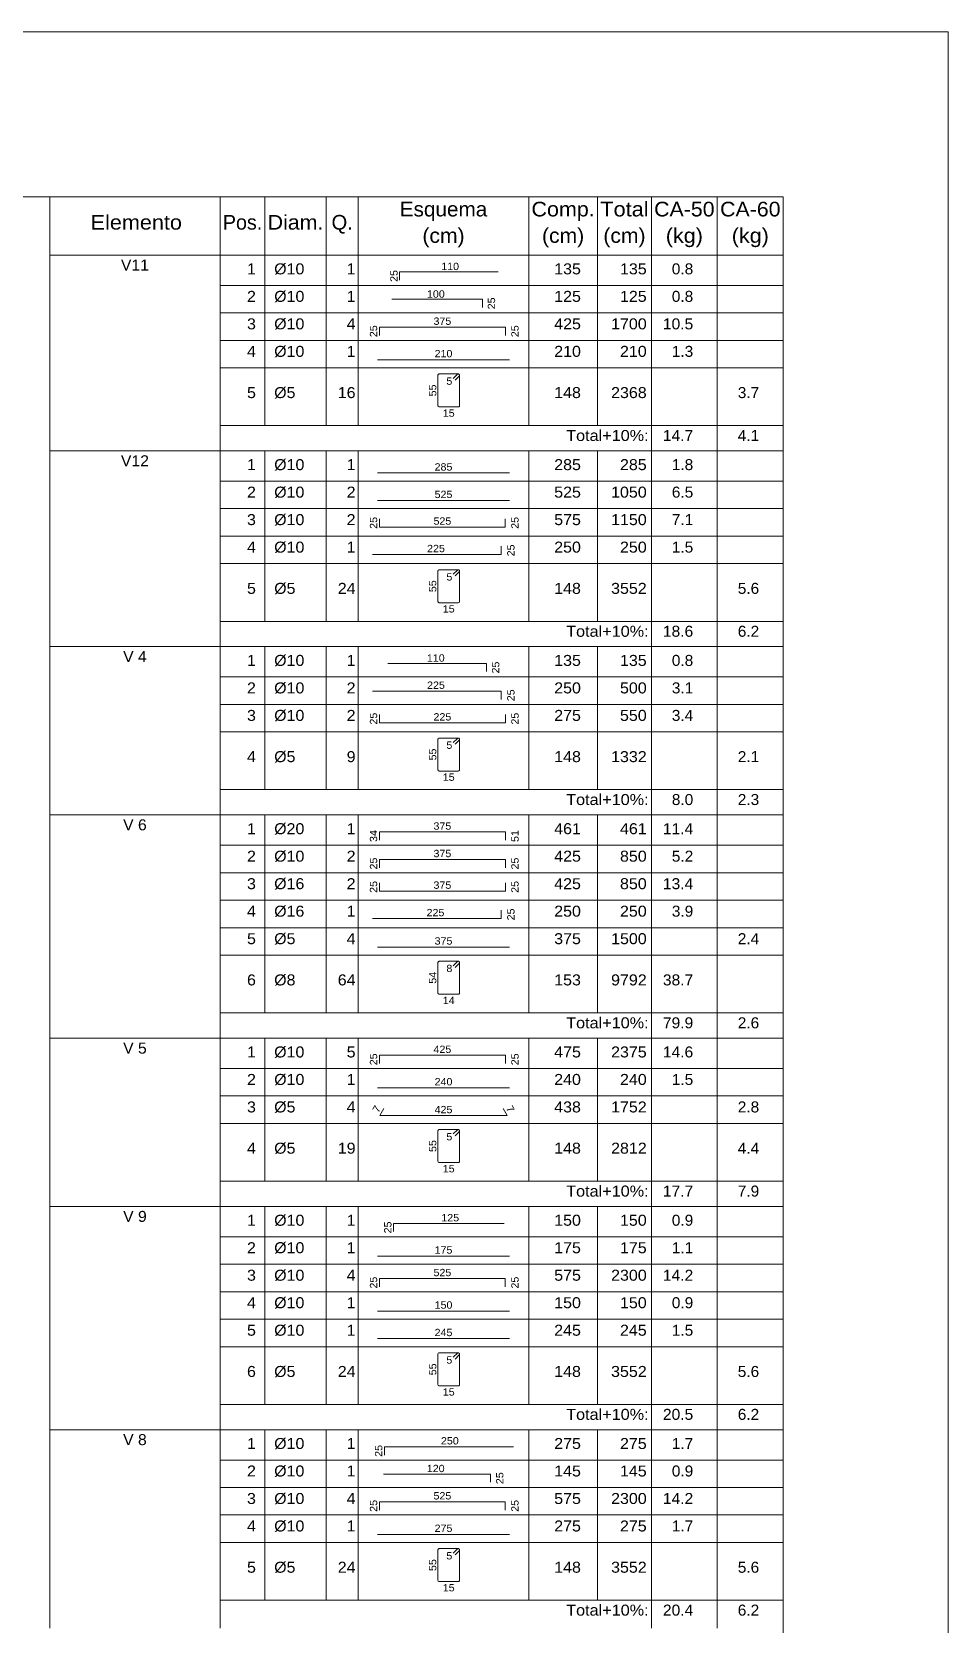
# Model space of a CAD drawing. Header units: millimetres. Extents: x 0 to 84, y 0 to 59.4.
# Drawn here: x 67.33 to 84, y 30.44 to 59.4 of the extents above; entities that cross this region are included whole.
import ezdxf
from ezdxf.enums import TextEntityAlignment as Align

# ---------------------------------------------------------------- set-up
doc = ezdxf.new("R2010")
doc.units = ezdxf.units.MM
for name, color, linetype, lineweight in [('DETALHES_TABELA', 7, 'Continuous', 9), ('QUAD_BORDA', 1, 'Continuous', 20), ('QUAD_LIMITES', 2, 'Continuous', 0), ('TABELAS', 1, 'Continuous', 0), ('TEXTO_TABELAS', 1, 'Continuous', 0), ('TEXTOS_COTAS_DETALHES_TABELA', 1, 'Continuous', 0)]:
    doc.layers.add(name, color=color, linetype=linetype, lineweight=lineweight)
doc.styles.add('CYPETXT', font='arial.ttf', dxfattribs={"height": 0.2})

msp = doc.modelspace()

# ---------------------------------------------------------------- linework, layer by layer
at = {"layer": 'DETALHES_TABELA'}
for points in [[(74.01509, 54.88547), (74.01509, 55.03547), (75.81297, 55.03547)], [(73.87903, 54.53684), (75.52765, 54.53684), (75.52765, 54.38684)], [(73.65284, 53.88084), (73.65284, 54.03084), (75.94316, 54.03084), (75.94316, 53.88084)], [(73.618, 53.438), (76.018, 53.438)], [(75.02848, 53.06552), (75.10259, 53.13963), (75.10546, 53.14312), (75.10759, 53.14711), (75.1089, 53.15144), (75.10935, 53.15594), (75.1089, 53.16043), (75.10759, 53.16476), (75.10546, 53.16875), (75.10259, 53.17224), (75.0991, 53.17511), (75.09511, 53.17724), (75.09078, 53.17855), (75.08629, 53.17899), (74.74011, 53.17899), (74.73129, 53.17724), (74.7238, 53.17224), (74.71881, 53.16476), (74.71705, 53.15594), (74.71705, 52.60205), (74.71881, 52.59323), (74.7238, 52.58575), (74.73129, 52.58075), (74.74011, 52.57899), (75.08629, 52.57899), (75.09511, 52.58075), (75.10259, 52.58575), (75.10759, 52.59323), (75.10935, 52.60205), (75.10935, 53.15594), (75.1089, 53.16043), (75.10759, 53.16476), (75.10546, 53.16875), (75.10259, 53.17224), (75.0991, 53.17511), (75.09511, 53.17724), (75.09078, 53.17855), (75.08629, 53.17899), (75.08179, 53.17855), (75.07746, 53.17724), (75.07348, 53.17511), (75.06998, 53.17224), (74.99587, 53.09813)], [(73.618, 51.378), (76.018, 51.378)], [(73.618, 50.878), (76.018, 50.878)], [(73.65308, 50.54575), (73.65308, 50.39575), (75.94292, 50.39575), (75.94292, 50.54575)], [(73.5257, 49.89532), (75.86793, 49.89532), (75.86793, 50.04532)], [(75.02848, 49.50552), (75.10259, 49.57963), (75.10546, 49.58312), (75.10759, 49.58711), (75.1089, 49.59144), (75.10935, 49.59594), (75.1089, 49.60043), (75.10759, 49.60476), (75.10546, 49.60875), (75.10259, 49.61224), (75.0991, 49.61511), (75.09511, 49.61724), (75.09078, 49.61855), (75.08629, 49.61899), (74.74011, 49.61899), (74.73129, 49.61724), (74.7238, 49.61224), (74.71881, 49.60476), (74.71705, 49.59594), (74.71705, 49.04205), (74.71881, 49.03323), (74.7238, 49.02575), (74.73129, 49.02075), (74.74011, 49.01899), (75.08629, 49.01899), (75.09511, 49.02075), (75.10259, 49.02575), (75.10759, 49.03323), (75.10935, 49.04205), (75.10935, 49.59594), (75.1089, 49.60043), (75.10759, 49.60476), (75.10546, 49.60875), (75.10259, 49.61224), (75.0991, 49.61511), (75.09511, 49.61724), (75.09078, 49.61855), (75.08629, 49.61899), (75.08179, 49.61855), (75.07746, 49.61724), (75.07348, 49.61511), (75.06998, 49.61224), (74.99587, 49.53813)], [(73.80303, 47.91547), (75.60091, 47.91547), (75.60091, 47.76547)], [(73.5257, 47.41032), (75.86793, 47.41032), (75.86793, 47.26032)], [(73.65227, 46.98606), (73.65227, 46.83606), (75.94373, 46.83606), (75.94373, 46.98606)], [(75.02848, 46.44552), (75.10259, 46.51963), (75.10546, 46.52312), (75.10759, 46.52711), (75.1089, 46.53144), (75.10935, 46.53594), (75.1089, 46.54043), (75.10759, 46.54476), (75.10546, 46.54875), (75.10259, 46.55224), (75.0991, 46.55511), (75.09511, 46.55724), (75.09078, 46.55855), (75.08629, 46.55899), (74.74011, 46.55899), (74.73129, 46.55724), (74.7238, 46.55224), (74.71881, 46.54476), (74.71705, 46.53594), (74.71705, 45.98205), (74.71881, 45.97323), (74.7238, 45.96575), (74.73129, 45.96075), (74.74011, 45.95899), (75.08629, 45.95899), (75.09511, 45.96075), (75.10259, 45.96575), (75.10759, 45.97323), (75.10935, 45.98205), (75.10935, 46.53594), (75.1089, 46.54043), (75.10759, 46.54476), (75.10546, 46.54875), (75.10259, 46.55224), (75.0991, 46.55511), (75.09511, 46.55724), (75.09078, 46.55855), (75.08629, 46.55899), (75.08179, 46.55855), (75.07746, 46.55724), (75.07348, 46.55511), (75.06998, 46.55224), (74.99587, 46.47813)], [(73.65114, 44.70148), (73.65114, 44.85148), (75.94486, 44.85148), (75.94486, 44.70148)], [(73.65284, 44.20084), (73.65284, 44.35084), (75.94316, 44.35084), (75.94316, 44.20084)], [(73.65233, 43.92603), (73.65233, 43.77603), (75.94367, 43.77603), (75.94367, 43.92603)], [(73.52564, 43.27548), (75.86832, 43.27548), (75.86832, 43.42548)], [(73.618, 42.758), (76.018, 42.758)], [(75.02877, 42.38615), (75.1025, 42.45989), (75.10536, 42.46336), (75.10748, 42.46733), (75.10878, 42.47163), (75.10922, 42.47611), (75.10878, 42.48058), (75.10748, 42.48489), (75.10536, 42.48885), (75.1025, 42.49233), (75.09903, 42.49518), (75.09506, 42.4973), (75.09076, 42.49861), (75.08628, 42.49905), (74.73996, 42.49905), (74.73118, 42.4973), (74.72374, 42.49233), (74.71876, 42.48489), (74.71702, 42.47611), (74.71702, 41.92199), (74.71876, 41.91321), (74.72374, 41.90577), (74.73118, 41.9008), (74.73996, 41.89905), (75.08628, 41.89905), (75.09506, 41.9008), (75.1025, 41.90577), (75.10748, 41.91321), (75.10922, 41.92199), (75.10922, 42.47611), (75.10878, 42.48058), (75.10748, 42.48489), (75.10536, 42.48885), (75.1025, 42.49233), (75.09903, 42.49518), (75.09506, 42.4973), (75.09076, 42.49861), (75.08628, 42.49905), (75.08181, 42.49861), (75.0775, 42.4973), (75.07354, 42.49518), (75.07006, 42.49233), (74.99632, 42.41859)], [(73.65294, 40.6408), (73.65294, 40.7908), (75.94306, 40.7908), (75.94306, 40.6408)], [(73.618, 40.198), (76.018, 40.198)], [(73.73329, 39.82352), (73.65829, 39.69361), (75.97771, 39.69361), (75.90271, 39.82352)], [(75.02848, 39.32552), (75.10259, 39.39963), (75.10546, 39.40312), (75.10759, 39.40711), (75.1089, 39.41144), (75.10935, 39.41594), (75.1089, 39.42043), (75.10759, 39.42476), (75.10546, 39.42875), (75.10259, 39.43224), (75.0991, 39.43511), (75.09511, 39.43724), (75.09078, 39.43855), (75.08629, 39.43899), (74.74011, 39.43899), (74.73129, 39.43724), (74.7238, 39.43224), (74.71881, 39.42476), (74.71705, 39.41594), (74.71705, 38.86205), (74.71881, 38.85323), (74.7238, 38.84575), (74.73129, 38.84075), (74.74011, 38.83899), (75.08629, 38.83899), (75.09511, 38.84075), (75.10259, 38.84575), (75.10759, 38.85323), (75.10935, 38.86205), (75.10935, 39.41594), (75.1089, 39.42043), (75.10759, 39.42476), (75.10546, 39.42875), (75.10259, 39.43224), (75.0991, 39.43511), (75.09511, 39.43724), (75.09078, 39.43855), (75.08629, 39.43899), (75.08179, 39.43855), (75.07746, 39.43724), (75.07348, 39.43511), (75.06998, 39.43224), (74.99587, 39.35813)], [(73.90752, 37.58345), (73.90752, 37.73345), (75.92457, 37.73345)], [(73.618, 37.138), (76.018, 37.138)], [(73.65308, 36.58075), (73.65308, 36.73075), (75.94292, 36.73075), (75.94292, 36.58075)], [(73.618, 36.138), (76.018, 36.138)], [(73.618, 35.638), (76.018, 35.638)], [(75.02848, 35.26552), (75.10259, 35.33963), (75.10546, 35.34312), (75.10759, 35.34711), (75.1089, 35.35144), (75.10935, 35.35594), (75.1089, 35.36043), (75.10759, 35.36476), (75.10546, 35.36875), (75.10259, 35.37224), (75.0991, 35.37511), (75.09511, 35.37724), (75.09078, 35.37855), (75.08629, 35.37899), (74.74011, 35.37899), (74.73129, 35.37724), (74.7238, 35.37224), (74.71881, 35.36476), (74.71705, 35.35594), (74.71705, 34.80205), (74.71881, 34.79323), (74.7238, 34.78575), (74.73129, 34.78075), (74.74011, 34.77899), (75.08629, 34.77899), (75.09511, 34.78075), (75.10259, 34.78575), (75.10759, 34.79323), (75.10935, 34.80205), (75.10935, 35.35594), (75.1089, 35.36043), (75.10759, 35.36476), (75.10546, 35.36875), (75.10259, 35.37224), (75.0991, 35.37511), (75.09511, 35.37724), (75.09078, 35.37855), (75.08629, 35.37899), (75.08179, 35.37855), (75.07746, 35.37724), (75.07348, 35.37511), (75.06998, 35.37224), (74.99587, 35.29813)], [(73.74666, 33.52026), (73.74666, 33.67026), (76.09182, 33.67026)], [(73.72831, 33.17412), (75.67293, 33.17412), (75.67293, 33.02412)], [(73.65308, 32.52075), (73.65308, 32.67075), (75.94292, 32.67075), (75.94292, 32.52075)], [(73.618, 32.078), (76.018, 32.078)], [(75.02848, 31.70552), (75.10259, 31.77963), (75.10546, 31.78312), (75.10759, 31.78711), (75.1089, 31.79144), (75.10935, 31.79594), (75.1089, 31.80043), (75.10759, 31.80476), (75.10546, 31.80875), (75.10259, 31.81224), (75.0991, 31.81511), (75.09511, 31.81724), (75.09078, 31.81855), (75.08629, 31.81899), (74.74011, 31.81899), (74.73129, 31.81724), (74.7238, 31.81224), (74.71881, 31.80476), (74.71705, 31.79594), (74.71705, 31.24205), (74.71881, 31.23323), (74.7238, 31.22575), (74.73129, 31.22075), (74.74011, 31.21899), (75.08629, 31.21899), (75.09511, 31.22075), (75.10259, 31.22575), (75.10759, 31.23323), (75.10935, 31.24205), (75.10935, 31.79594), (75.1089, 31.80043), (75.10759, 31.80476), (75.10546, 31.80875), (75.10259, 31.81224), (75.0991, 31.81511), (75.09511, 31.81724), (75.09078, 31.81855), (75.08629, 31.81899), (75.08179, 31.81855), (75.07746, 31.81724), (75.07348, 31.81511), (75.06998, 31.81224), (74.99587, 31.73813)]]:
    msp.add_lwpolyline(points, dxfattribs=at)
at = {"layer": 'QUAD_BORDA', "color": 18, "true_color": 0x000000}
msp.add_lwpolyline([(3, 3), (81, 3), (81, 56.4), (3, 56.4), (3, 3)], close=True, dxfattribs=at)
at = {"layer": 'QUAD_LIMITES', "color": 18, "true_color": 0x000000}
msp.add_lwpolyline([(0, 0), (84, 0), (84, 59.4), (0, 59.4), (0, 0)], close=True, dxfattribs=at)
at = {"layer": 'TABELAS'}
for p, q in [((67.654, 55.29), (67.654, 56.4)), ((67.654, 56.4), (81, 56.4)), ((70.754, 55.29), (70.754, 56.4)), ((71.57, 55.29), (71.57, 56.4)), ((72.682, 55.29), (72.682, 56.4)), ((73.268, 55.29), (73.268, 56.4)), ((76.368, 55.29), (76.368, 56.4)), ((77.62, 55.29), (77.62, 56.4)), ((78.6, 55.29), (78.6, 56.4)), ((79.8, 55.29), (79.8, 56.4)), ((81, 55.29), (81, 56.4)), ((67.654, 55.34), (81, 55.34)), ((67.654, 51.83), (67.654, 55.29)), ((70.754, 51.83), (70.754, 55.29)), ((71.57, 52.24), (71.57, 55.29)), ((72.682, 52.24), (72.682, 55.29)), ((73.268, 52.24), (73.268, 55.29)), ((76.368, 52.24), (76.368, 55.29)), ((77.62, 52.24), (77.62, 55.29)), ((78.6, 51.83), (78.6, 55.29)), ((79.8, 51.83), (79.8, 55.29)), ((81, 51.83), (81, 55.29)), ((70.754, 52.24), (81, 52.24)), ((67.654, 51.73), (67.654, 51.83)), ((70.754, 51.73), (70.754, 51.83)), ((78.6, 51.73), (78.6, 51.83)), ((79.8, 51.73), (79.8, 51.83)), ((81, 51.73), (81, 51.83)), ((67.654, 51.78), (81, 51.78)), ((67.654, 48.27), (67.654, 51.73)), ((70.754, 48.27), (70.754, 51.73)), ((71.57, 51.73), (71.57, 51.78)), ((71.57, 48.68), (71.57, 51.73)), ((72.682, 51.73), (72.682, 51.78)), ((72.682, 48.68), (72.682, 51.73)), ((73.268, 51.73), (73.268, 51.78)), ((73.268, 48.68), (73.268, 51.73)), ((76.368, 51.73), (76.368, 51.78)), ((76.368, 48.68), (76.368, 51.73)), ((77.62, 51.73), (77.62, 51.78)), ((77.62, 48.68), (77.62, 51.73)), ((78.6, 48.27), (78.6, 51.73)), ((79.8, 48.27), (79.8, 51.73)), ((81, 48.27), (81, 51.73)), ((70.754, 48.68), (81, 48.68)), ((67.654, 48.17), (67.654, 48.27)), ((67.654, 48.22), (81, 48.22)), ((67.654, 45.21), (67.654, 48.17)), ((70.754, 48.17), (70.754, 48.27)), ((70.754, 45.21), (70.754, 48.17)), ((71.57, 48.17), (71.57, 48.22)), ((71.57, 45.62), (71.57, 48.17)), ((72.682, 48.17), (72.682, 48.22)), ((72.682, 45.62), (72.682, 48.17)), ((73.268, 48.17), (73.268, 48.22)), ((73.268, 45.62), (73.268, 48.17)), ((76.368, 48.17), (76.368, 48.22)), ((76.368, 45.62), (76.368, 48.17)), ((77.62, 48.17), (77.62, 48.22)), ((77.62, 45.62), (77.62, 48.17)), ((78.6, 48.17), (78.6, 48.27)), ((78.6, 45.21), (78.6, 48.17)), ((79.8, 48.17), (79.8, 48.27)), ((79.8, 45.21), (79.8, 48.17)), ((81, 48.17), (81, 48.27)), ((81, 45.21), (81, 48.17)), ((70.754, 45.62), (81, 45.62)), ((67.654, 45.11), (67.654, 45.21)), ((70.754, 45.11), (70.754, 45.21)), ((78.6, 45.11), (78.6, 45.21)), ((79.8, 45.11), (79.8, 45.21)), ((81, 45.11), (81, 45.21)), ((67.654, 45.16), (81, 45.16)), ((67.654, 41.15), (67.654, 45.11)), ((70.754, 41.15), (70.754, 45.11)), ((71.57, 45.11), (71.57, 45.16)), ((71.57, 41.56), (71.57, 45.11)), ((72.682, 45.11), (72.682, 45.16)), ((72.682, 41.56), (72.682, 45.11)), ((73.268, 45.11), (73.268, 45.16)), ((73.268, 41.56), (73.268, 45.11)), ((76.368, 45.11), (76.368, 45.16)), ((76.368, 41.56), (76.368, 45.11)), ((77.62, 45.11), (77.62, 45.16)), ((77.62, 41.56), (77.62, 45.11)), ((78.6, 41.15), (78.6, 45.11)), ((79.8, 41.15), (79.8, 45.11)), ((81, 41.15), (81, 45.11)), ((70.754, 41.56), (81, 41.56)), ((67.654, 41.05), (67.654, 41.15)), ((70.754, 41.05), (70.754, 41.15)), ((78.6, 41.05), (78.6, 41.15)), ((79.8, 41.05), (79.8, 41.15)), ((81, 41.05), (81, 41.15)), ((67.654, 41.1), (81, 41.1)), ((67.654, 38.09), (67.654, 41.05)), ((70.754, 38.09), (70.754, 41.05)), ((71.57, 41.05), (71.57, 41.1)), ((71.57, 38.5), (71.57, 41.05)), ((72.682, 41.05), (72.682, 41.1)), ((72.682, 38.5), (72.682, 41.05)), ((73.268, 41.05), (73.268, 41.1)), ((73.268, 38.5), (73.268, 41.05)), ((76.368, 41.05), (76.368, 41.1)), ((76.368, 38.5), (76.368, 41.05)), ((77.62, 41.05), (77.62, 41.1)), ((77.62, 38.5), (77.62, 41.05)), ((78.6, 38.09), (78.6, 41.05)), ((79.8, 38.09), (79.8, 41.05)), ((81, 38.09), (81, 41.05)), ((70.754, 38.5), (81, 38.5)), ((67.654, 37.99), (67.654, 38.09)), ((67.654, 38.04), (81, 38.04)), ((67.654, 34.03), (67.654, 37.99)), ((70.754, 37.99), (70.754, 38.09)), ((70.754, 34.03), (70.754, 37.99)), ((71.57, 37.99), (71.57, 38.04)), ((71.57, 34.44), (71.57, 37.99)), ((72.682, 37.99), (72.682, 38.04)), ((72.682, 34.44), (72.682, 37.99)), ((73.268, 37.99), (73.268, 38.04)), ((73.268, 34.44), (73.268, 37.99)), ((76.368, 37.99), (76.368, 38.04)), ((76.368, 34.44), (76.368, 37.99)), ((77.62, 37.99), (77.62, 38.04)), ((77.62, 34.44), (77.62, 37.99)), ((78.6, 37.99), (78.6, 38.09)), ((78.6, 34.03), (78.6, 37.99)), ((79.8, 37.99), (79.8, 38.09)), ((79.8, 34.03), (79.8, 37.99)), ((81, 37.99), (81, 38.09)), ((81, 34.03), (81, 37.99)), ((70.754, 34.44), (81, 34.44)), ((67.654, 33.93), (67.654, 34.03)), ((67.654, 33.98), (81, 33.98)), ((67.654, 30.47), (67.654, 33.93)), ((70.754, 33.93), (70.754, 34.03)), ((70.754, 30.47), (70.754, 33.93)), ((71.57, 33.93), (71.57, 33.98)), ((71.57, 30.88), (71.57, 33.93)), ((72.682, 33.93), (72.682, 33.98)), ((72.682, 30.88), (72.682, 33.93)), ((73.268, 33.93), (73.268, 33.98)), ((73.268, 30.88), (73.268, 33.93)), ((76.368, 33.93), (76.368, 33.98)), ((76.368, 30.88), (76.368, 33.93)), ((77.62, 33.93), (77.62, 33.98)), ((77.62, 30.88), (77.62, 33.93)), ((78.6, 33.93), (78.6, 34.03)), ((78.6, 30.47), (78.6, 33.93)), ((79.8, 33.93), (79.8, 34.03)), ((79.8, 30.47), (79.8, 33.93)), ((81, 33.93), (81, 34.03)), ((81, 30.47), (81, 33.93)), ((70.754, 30.88), (81, 30.88)), ((67.654, 30.37), (67.654, 30.47)), ((70.754, 30.37), (70.754, 30.47)), ((78.6, 30.37), (78.6, 30.47)), ((79.8, 30.37), (79.8, 30.47)), ((81, 30.37), (81, 30.47))]:
    msp.add_line(p, q, dxfattribs=at)
at = {"layer": 'TEXTO_TABELAS'}
for p, q in [((70.754, 54.79), (81, 54.79)), ((70.754, 54.29), (81, 54.29)), ((70.754, 53.79), (81, 53.79)), ((70.754, 53.29), (81, 53.29)), ((70.754, 51.23), (81, 51.23)), ((70.754, 50.73), (81, 50.73)), ((70.754, 50.23), (81, 50.23)), ((70.754, 49.73), (81, 49.73)), ((70.754, 47.67), (81, 47.67)), ((70.754, 47.17), (81, 47.17)), ((70.754, 46.67), (81, 46.67)), ((70.754, 44.61), (81, 44.61)), ((70.754, 44.11), (81, 44.11)), ((70.754, 43.61), (81, 43.61)), ((70.754, 43.11), (81, 43.11)), ((70.754, 42.61), (81, 42.61)), ((70.754, 40.55), (81, 40.55)), ((70.754, 40.05), (81, 40.05)), ((70.754, 39.55), (81, 39.55)), ((70.754, 37.49), (81, 37.49)), ((70.754, 36.99), (81, 36.99)), ((70.754, 36.49), (81, 36.49)), ((70.754, 35.99), (81, 35.99)), ((70.754, 35.49), (81, 35.49)), ((70.754, 33.43), (81, 33.43)), ((70.754, 32.93), (81, 32.93)), ((70.754, 32.43), (81, 32.43)), ((70.754, 31.93), (81, 31.93))]:
    msp.add_line(p, q, dxfattribs=at)

# ---------------------------------------------------------------- texts
at = {"layer": 'TEXTO_TABELAS', "style": 'CYPETXT'}
for s, height, width, p, p2 in [('Esquema', 0.266667, 1.01156, (74.022, 56.04333), (75.614, 56.04333)), ('Comp.', 0.266667, 1.04992, (76.418, 56.04333), (77.57, 56.04333)), ('Total', 0.266667, 1.062552, (77.67, 56.04333), (78.55, 56.04333)), ('CA-50', 0.266667, 1.041731, (78.65, 56.04333), (79.75, 56.04333)), ('CA-60', 0.266667, 1.041731, (79.85, 56.04333), (80.95, 56.04333)), ('Elemento', 0.266667, 1.054768, (68.399, 55.80333), (70.059, 55.80333)), ('Pos.', 0.266667, 0.96052, (70.804, 55.80333), (71.52, 55.80333)), ('Diam.', 0.266667, 1.04029, (71.62, 55.80333), (72.632, 55.80333)), ('Q.', 0.266667, 0.9866, (72.781, 55.80333), (73.169, 55.80333)), ('(cm)', 0.266667, 1.031285, (74.434, 55.56333), (75.202, 55.56333)), ('(cm)', 0.266667, 1.031285, (76.61, 55.56333), (77.378, 55.56333)), ('(cm)', 0.266667, 1.031285, (77.726, 55.56333), (78.494, 55.56333)), ('(kg)', 0.266667, 1.053675, (78.862, 55.56333), (79.538, 55.56333)), ('(kg)', 0.266667, 1.053675, (80.062, 55.56333), (80.738, 55.56333)), ('V11', 0.2, 1.025878, (68.949, 55.06), (69.459, 55.06)), ('1', 0.2, 1.042546, (71.243, 54.99), (71.405, 54.99)), ('%%c10', 0.2, 1.039569, (71.7375, 54.99), (72.2865, 54.99)), ('1', 0.2, 1.042546, (73.056, 54.99), (73.218, 54.99)), ('135', 0.2, 1.042546, (76.832, 54.99), (77.318, 54.99)), ('135', 0.2, 1.042546, (78.029, 54.99), (78.515, 54.99)), ('0.8', 0.2, 1.00411, (78.972, 54.99), (79.362, 54.99)), ('2', 0.2, 1.042546, (71.243, 54.49), (71.405, 54.49)), ('%%c10', 0.2, 1.039569, (71.7375, 54.49), (72.2865, 54.49)), ('1', 0.2, 1.042546, (73.056, 54.49), (73.218, 54.49)), ('125', 0.2, 1.042546, (76.832, 54.49), (77.318, 54.49)), ('125', 0.2, 1.042546, (78.029, 54.49), (78.515, 54.49)), ('0.8', 0.2, 1.00411, (78.972, 54.49), (79.362, 54.49)), ('3', 0.2, 1.042546, (71.243, 53.99), (71.405, 53.99)), ('%%c10', 0.2, 1.039569, (71.7375, 53.99), (72.2865, 53.99)), ('4', 0.2, 1.042546, (73.056, 53.99), (73.218, 53.99)), ('425', 0.2, 1.042546, (76.832, 53.99), (77.318, 53.99)), ('1700', 0.2, 1.042546, (77.867, 53.99), (78.515, 53.99)), ('10.5', 0.2, 1.015093, (78.81, 53.99), (79.362, 53.99)), ('4', 0.2, 1.042546, (71.243, 53.49), (71.405, 53.49)), ('%%c10', 0.2, 1.039569, (71.7375, 53.49), (72.2865, 53.49)), ('1', 0.2, 1.042546, (73.056, 53.49), (73.218, 53.49)), ('210', 0.2, 1.042546, (76.832, 53.49), (77.318, 53.49)), ('210', 0.2, 1.042546, (78.029, 53.49), (78.515, 53.49)), ('1.3', 0.2, 1.00411, (78.972, 53.49), (79.362, 53.49)), ('5', 0.2, 1.042546, (71.243, 52.74), (71.405, 52.74)), ('%%c5', 0.2, 1.038327, (71.7375, 52.74), (72.1245, 52.74)), ('16', 0.2, 1.042546, (72.894, 52.74), (73.218, 52.74)), ('148', 0.2, 1.042546, (76.832, 52.74), (77.318, 52.74)), ('2368', 0.2, 1.042546, (77.867, 52.74), (78.515, 52.74)), ('3.7', 0.2, 1.00411, (80.172, 52.74), (80.562, 52.74)), ('Total+10%:', 0.2, 1.055486, (77.05, 51.96), (78.55, 51.96)), ('14.7', 0.2, 1.015093, (78.81, 51.96), (79.362, 51.96)), ('4.1', 0.2, 1.00411, (80.172, 51.96), (80.562, 51.96)), ('V12', 0.2, 1.025878, (68.949, 51.5), (69.459, 51.5)), ('1', 0.2, 1.042546, (71.243, 51.43), (71.405, 51.43)), ('%%c10', 0.2, 1.039569, (71.7375, 51.43), (72.2865, 51.43)), ('1', 0.2, 1.042546, (73.056, 51.43), (73.218, 51.43)), ('285', 0.2, 1.042546, (76.832, 51.43), (77.318, 51.43)), ('285', 0.2, 1.042546, (78.029, 51.43), (78.515, 51.43)), ('1.8', 0.2, 1.00411, (78.972, 51.43), (79.362, 51.43)), ('2', 0.2, 1.042546, (71.243, 50.93), (71.405, 50.93)), ('%%c10', 0.2, 1.039569, (71.7375, 50.93), (72.2865, 50.93)), ('2', 0.2, 1.042546, (73.056, 50.93), (73.218, 50.93)), ('525', 0.2, 1.042546, (76.832, 50.93), (77.318, 50.93)), ('1050', 0.2, 1.042546, (77.867, 50.93), (78.515, 50.93)), ('6.5', 0.2, 1.00411, (78.972, 50.93), (79.362, 50.93)), ('3', 0.2, 1.042546, (71.243, 50.43), (71.405, 50.43)), ('%%c10', 0.2, 1.039569, (71.7375, 50.43), (72.2865, 50.43)), ('2', 0.2, 1.042546, (73.056, 50.43), (73.218, 50.43)), ('575', 0.2, 1.042546, (76.832, 50.43), (77.318, 50.43)), ('1150', 0.2, 1.042546, (77.867, 50.43), (78.515, 50.43)), ('7.1', 0.2, 1.00411, (78.972, 50.43), (79.362, 50.43)), ('4', 0.2, 1.042546, (71.243, 49.93), (71.405, 49.93)), ('%%c10', 0.2, 1.039569, (71.7375, 49.93), (72.2865, 49.93)), ('1', 0.2, 1.042546, (73.056, 49.93), (73.218, 49.93)), ('250', 0.2, 1.042546, (76.832, 49.93), (77.318, 49.93)), ('250', 0.2, 1.042546, (78.029, 49.93), (78.515, 49.93)), ('1.5', 0.2, 1.00411, (78.972, 49.93), (79.362, 49.93)), ('5', 0.2, 1.042546, (71.243, 49.18), (71.405, 49.18)), ('%%c5', 0.2, 1.038327, (71.7375, 49.18), (72.1245, 49.18)), ('24', 0.2, 1.042546, (72.894, 49.18), (73.218, 49.18)), ('148', 0.2, 1.042546, (76.832, 49.18), (77.318, 49.18)), ('3552', 0.2, 1.042546, (77.867, 49.18), (78.515, 49.18)), ('5.6', 0.2, 1.00411, (80.172, 49.18), (80.562, 49.18)), ('Total+10%:', 0.2, 1.055486, (77.05, 48.4), (78.55, 48.4)), ('18.6', 0.2, 1.015093, (78.81, 48.4), (79.362, 48.4)), ('6.2', 0.2, 1.00411, (80.172, 48.4), (80.562, 48.4)), ('V 4', 0.2, 1.022957, (68.9895, 47.94), (69.4185, 47.94)), ('1', 0.2, 1.042546, (71.243, 47.87), (71.405, 47.87)), ('%%c10', 0.2, 1.039569, (71.7375, 47.87), (72.2865, 47.87)), ('1', 0.2, 1.042546, (73.056, 47.87), (73.218, 47.87)), ('135', 0.2, 1.042546, (76.832, 47.87), (77.318, 47.87)), ('135', 0.2, 1.042546, (78.029, 47.87), (78.515, 47.87)), ('0.8', 0.2, 1.00411, (78.972, 47.87), (79.362, 47.87)), ('2', 0.2, 1.042546, (71.243, 47.37), (71.405, 47.37)), ('%%c10', 0.2, 1.039569, (71.7375, 47.37), (72.2865, 47.37)), ('2', 0.2, 1.042546, (73.056, 47.37), (73.218, 47.37)), ('250', 0.2, 1.042546, (76.832, 47.37), (77.318, 47.37)), ('500', 0.2, 1.042546, (78.029, 47.37), (78.515, 47.37)), ('3.1', 0.2, 1.00411, (78.972, 47.37), (79.362, 47.37)), ('3', 0.2, 1.042546, (71.243, 46.87), (71.405, 46.87)), ('%%c10', 0.2, 1.039569, (71.7375, 46.87), (72.2865, 46.87)), ('2', 0.2, 1.042546, (73.056, 46.87), (73.218, 46.87)), ('275', 0.2, 1.042546, (76.832, 46.87), (77.318, 46.87)), ('550', 0.2, 1.042546, (78.029, 46.87), (78.515, 46.87)), ('3.4', 0.2, 1.00411, (78.972, 46.87), (79.362, 46.87)), ('%%c5', 0.2, 1.038327, (71.7375, 46.12), (72.1245, 46.12)), ('4', 0.2, 1.042546, (71.243, 46.12), (71.405, 46.12)), ('9', 0.2, 1.042546, (73.056, 46.12), (73.218, 46.12)), ('148', 0.2, 1.042546, (76.832, 46.12), (77.318, 46.12)), ('1332', 0.2, 1.042546, (77.867, 46.12), (78.515, 46.12)), ('2.1', 0.2, 1.00411, (80.172, 46.12), (80.562, 46.12)), ('Total+10%:', 0.2, 1.055486, (77.05, 45.34), (78.55, 45.34)), ('8.0', 0.2, 1.00411, (78.972, 45.34), (79.362, 45.34)), ('2.3', 0.2, 1.00411, (80.172, 45.34), (80.562, 45.34)), ('V 6', 0.2, 1.022957, (68.9895, 44.88), (69.4185, 44.88)), ('1', 0.2, 1.042546, (71.243, 44.81), (71.405, 44.81)), ('%%c20', 0.2, 1.039569, (71.7375, 44.81), (72.2865, 44.81)), ('1', 0.2, 1.042546, (73.056, 44.81), (73.218, 44.81)), ('461', 0.2, 1.042546, (76.832, 44.81), (77.318, 44.81)), ('461', 0.2, 1.042546, (78.029, 44.81), (78.515, 44.81)), ('11.4', 0.2, 1.015093, (78.81, 44.81), (79.362, 44.81)), ('2', 0.2, 1.042546, (71.243, 44.31), (71.405, 44.31)), ('%%c10', 0.2, 1.039569, (71.7375, 44.31), (72.2865, 44.31)), ('2', 0.2, 1.042546, (73.056, 44.31), (73.218, 44.31)), ('425', 0.2, 1.042546, (76.832, 44.31), (77.318, 44.31)), ('850', 0.2, 1.042546, (78.029, 44.31), (78.515, 44.31)), ('5.2', 0.2, 1.00411, (78.972, 44.31), (79.362, 44.31)), ('3', 0.2, 1.042546, (71.243, 43.81), (71.405, 43.81)), ('%%c16', 0.2, 1.039569, (71.7375, 43.81), (72.2865, 43.81)), ('2', 0.2, 1.042546, (73.056, 43.81), (73.218, 43.81)), ('425', 0.2, 1.042546, (76.832, 43.81), (77.318, 43.81)), ('850', 0.2, 1.042546, (78.029, 43.81), (78.515, 43.81)), ('13.4', 0.2, 1.015093, (78.81, 43.81), (79.362, 43.81)), ('4', 0.2, 1.042546, (71.243, 43.31), (71.405, 43.31)), ('%%c16', 0.2, 1.039569, (71.7375, 43.31), (72.2865, 43.31)), ('1', 0.2, 1.042546, (73.056, 43.31), (73.218, 43.31)), ('250', 0.2, 1.042546, (76.832, 43.31), (77.318, 43.31)), ('250', 0.2, 1.042546, (78.029, 43.31), (78.515, 43.31)), ('3.9', 0.2, 1.00411, (78.972, 43.31), (79.362, 43.31)), ('5', 0.2, 1.042546, (71.243, 42.81), (71.405, 42.81)), ('%%c5', 0.2, 1.038327, (71.7375, 42.81), (72.1245, 42.81)), ('4', 0.2, 1.042546, (73.056, 42.81), (73.218, 42.81)), ('375', 0.2, 1.042546, (76.832, 42.81), (77.318, 42.81)), ('1500', 0.2, 1.042546, (77.867, 42.81), (78.515, 42.81)), ('2.4', 0.2, 1.00411, (80.172, 42.81), (80.562, 42.81)), ('6', 0.2, 1.042546, (71.243, 42.06), (71.405, 42.06)), ('%%c8', 0.2, 1.038327, (71.7375, 42.06), (72.1245, 42.06)), ('64', 0.2, 1.042546, (72.894, 42.06), (73.218, 42.06)), ('153', 0.2, 1.042546, (76.832, 42.06), (77.318, 42.06)), ('9792', 0.2, 1.042546, (77.867, 42.06), (78.515, 42.06)), ('38.7', 0.2, 1.015093, (78.81, 42.06), (79.362, 42.06)), ('Total+10%:', 0.2, 1.055486, (77.05, 41.28), (78.55, 41.28)), ('79.9', 0.2, 1.015093, (78.81, 41.28), (79.362, 41.28)), ('2.6', 0.2, 1.00411, (80.172, 41.28), (80.562, 41.28)), ('V 5', 0.2, 1.022957, (68.9895, 40.82), (69.4185, 40.82)), ('1', 0.2, 1.042546, (71.243, 40.75), (71.405, 40.75)), ('%%c10', 0.2, 1.039569, (71.7375, 40.75), (72.2865, 40.75)), ('5', 0.2, 1.042546, (73.056, 40.75), (73.218, 40.75)), ('475', 0.2, 1.042546, (76.832, 40.75), (77.318, 40.75)), ('2375', 0.2, 1.042546, (77.867, 40.75), (78.515, 40.75)), ('14.6', 0.2, 1.015093, (78.81, 40.75), (79.362, 40.75)), ('2', 0.2, 1.042546, (71.243, 40.25), (71.405, 40.25)), ('%%c10', 0.2, 1.039569, (71.7375, 40.25), (72.2865, 40.25)), ('1', 0.2, 1.042546, (73.056, 40.25), (73.218, 40.25)), ('240', 0.2, 1.042546, (76.832, 40.25), (77.318, 40.25)), ('240', 0.2, 1.042546, (78.029, 40.25), (78.515, 40.25)), ('1.5', 0.2, 1.00411, (78.972, 40.25), (79.362, 40.25)), ('%%c5', 0.2, 1.038327, (71.7375, 39.75), (72.1245, 39.75)), ('3', 0.2, 1.042546, (71.243, 39.75), (71.405, 39.75)), ('4', 0.2, 1.042546, (73.056, 39.75), (73.218, 39.75)), ('438', 0.2, 1.042546, (76.832, 39.75), (77.318, 39.75)), ('1752', 0.2, 1.042546, (77.867, 39.75), (78.515, 39.75)), ('2.8', 0.2, 1.00411, (80.172, 39.75), (80.562, 39.75)), ('4', 0.2, 1.042546, (71.243, 39), (71.405, 39)), ('%%c5', 0.2, 1.038327, (71.7375, 39), (72.1245, 39)), ('19', 0.2, 1.042546, (72.894, 39), (73.218, 39)), ('148', 0.2, 1.042546, (76.832, 39), (77.318, 39)), ('2812', 0.2, 1.042546, (77.867, 39), (78.515, 39)), ('4.4', 0.2, 1.00411, (80.172, 39), (80.562, 39)), ('Total+10%:', 0.2, 1.055486, (77.05, 38.22), (78.55, 38.22)), ('17.7', 0.2, 1.015093, (78.81, 38.22), (79.362, 38.22)), ('7.9', 0.2, 1.00411, (80.172, 38.22), (80.562, 38.22)), ('V 9', 0.2, 1.022957, (68.9895, 37.76), (69.4185, 37.76)), ('1', 0.2, 1.042546, (71.243, 37.69), (71.405, 37.69)), ('%%c10', 0.2, 1.039569, (71.7375, 37.69), (72.2865, 37.69)), ('1', 0.2, 1.042546, (73.056, 37.69), (73.218, 37.69)), ('150', 0.2, 1.042546, (76.832, 37.69), (77.318, 37.69)), ('150', 0.2, 1.042546, (78.029, 37.69), (78.515, 37.69)), ('0.9', 0.2, 1.00411, (78.972, 37.69), (79.362, 37.69)), ('2', 0.2, 1.042546, (71.243, 37.19), (71.405, 37.19)), ('%%c10', 0.2, 1.039569, (71.7375, 37.19), (72.2865, 37.19)), ('1', 0.2, 1.042546, (73.056, 37.19), (73.218, 37.19)), ('175', 0.2, 1.042546, (76.832, 37.19), (77.318, 37.19)), ('175', 0.2, 1.042546, (78.029, 37.19), (78.515, 37.19)), ('1.1', 0.2, 1.00411, (78.972, 37.19), (79.362, 37.19)), ('3', 0.2, 1.042546, (71.243, 36.69), (71.405, 36.69)), ('%%c10', 0.2, 1.039569, (71.7375, 36.69), (72.2865, 36.69)), ('4', 0.2, 1.042546, (73.056, 36.69), (73.218, 36.69)), ('575', 0.2, 1.042546, (76.832, 36.69), (77.318, 36.69)), ('2300', 0.2, 1.042546, (77.867, 36.69), (78.515, 36.69)), ('14.2', 0.2, 1.015093, (78.81, 36.69), (79.362, 36.69)), ('4', 0.2, 1.042546, (71.243, 36.19), (71.405, 36.19)), ('%%c10', 0.2, 1.039569, (71.7375, 36.19), (72.2865, 36.19)), ('1', 0.2, 1.042546, (73.056, 36.19), (73.218, 36.19)), ('150', 0.2, 1.042546, (76.832, 36.19), (77.318, 36.19)), ('150', 0.2, 1.042546, (78.029, 36.19), (78.515, 36.19)), ('0.9', 0.2, 1.00411, (78.972, 36.19), (79.362, 36.19)), ('5', 0.2, 1.042546, (71.243, 35.69), (71.405, 35.69)), ('%%c10', 0.2, 1.039569, (71.7375, 35.69), (72.2865, 35.69)), ('1', 0.2, 1.042546, (73.056, 35.69), (73.218, 35.69)), ('245', 0.2, 1.042546, (76.832, 35.69), (77.318, 35.69)), ('245', 0.2, 1.042546, (78.029, 35.69), (78.515, 35.69)), ('1.5', 0.2, 1.00411, (78.972, 35.69), (79.362, 35.69)), ('6', 0.2, 1.042546, (71.243, 34.94), (71.405, 34.94)), ('%%c5', 0.2, 1.038327, (71.7375, 34.94), (72.1245, 34.94)), ('24', 0.2, 1.042546, (72.894, 34.94), (73.218, 34.94)), ('148', 0.2, 1.042546, (76.832, 34.94), (77.318, 34.94)), ('3552', 0.2, 1.042546, (77.867, 34.94), (78.515, 34.94)), ('5.6', 0.2, 1.00411, (80.172, 34.94), (80.562, 34.94)), ('Total+10%:', 0.2, 1.055486, (77.05, 34.16), (78.55, 34.16)), ('20.5', 0.2, 1.015093, (78.81, 34.16), (79.362, 34.16)), ('6.2', 0.2, 1.00411, (80.172, 34.16), (80.562, 34.16)), ('V 8', 0.2, 1.022957, (68.9895, 33.7), (69.4185, 33.7)), ('1', 0.2, 1.042546, (71.243, 33.63), (71.405, 33.63)), ('%%c10', 0.2, 1.039569, (71.7375, 33.63), (72.2865, 33.63)), ('1', 0.2, 1.042546, (73.056, 33.63), (73.218, 33.63)), ('275', 0.2, 1.042546, (76.832, 33.63), (77.318, 33.63)), ('275', 0.2, 1.042546, (78.029, 33.63), (78.515, 33.63)), ('1.7', 0.2, 1.00411, (78.972, 33.63), (79.362, 33.63)), ('2', 0.2, 1.042546, (71.243, 33.13), (71.405, 33.13)), ('%%c10', 0.2, 1.039569, (71.7375, 33.13), (72.2865, 33.13)), ('1', 0.2, 1.042546, (73.056, 33.13), (73.218, 33.13)), ('145', 0.2, 1.042546, (76.832, 33.13), (77.318, 33.13)), ('145', 0.2, 1.042546, (78.029, 33.13), (78.515, 33.13)), ('0.9', 0.2, 1.00411, (78.972, 33.13), (79.362, 33.13)), ('3', 0.2, 1.042546, (71.243, 32.63), (71.405, 32.63)), ('%%c10', 0.2, 1.039569, (71.7375, 32.63), (72.2865, 32.63)), ('4', 0.2, 1.042546, (73.056, 32.63), (73.218, 32.63)), ('575', 0.2, 1.042546, (76.832, 32.63), (77.318, 32.63)), ('2300', 0.2, 1.042546, (77.867, 32.63), (78.515, 32.63)), ('14.2', 0.2, 1.015093, (78.81, 32.63), (79.362, 32.63)), ('4', 0.2, 1.042546, (71.243, 32.13), (71.405, 32.13)), ('%%c10', 0.2, 1.039569, (71.7375, 32.13), (72.2865, 32.13)), ('1', 0.2, 1.042546, (73.056, 32.13), (73.218, 32.13)), ('275', 0.2, 1.042546, (76.832, 32.13), (77.318, 32.13)), ('275', 0.2, 1.042546, (78.029, 32.13), (78.515, 32.13)), ('1.7', 0.2, 1.00411, (78.972, 32.13), (79.362, 32.13)), ('5', 0.2, 1.042546, (71.243, 31.38), (71.405, 31.38)), ('%%c5', 0.2, 1.038327, (71.7375, 31.38), (72.1245, 31.38)), ('24', 0.2, 1.042546, (72.894, 31.38), (73.218, 31.38)), ('148', 0.2, 1.042546, (76.832, 31.38), (77.318, 31.38)), ('3552', 0.2, 1.042546, (77.867, 31.38), (78.515, 31.38)), ('5.6', 0.2, 1.00411, (80.172, 31.38), (80.562, 31.38)), ('Total+10%:', 0.2, 1.055486, (77.05, 30.6), (78.55, 30.6)), ('20.4', 0.2, 1.015093, (78.81, 30.6), (79.362, 30.6)), ('6.2', 0.2, 1.00411, (80.172, 30.6), (80.562, 30.6))]:
    msp.add_text(s, height=height, dxfattribs=dict(at, width=width)).set_placement(p, p2, align=Align.FIT)
at = {"layer": 'TEXTOS_COTAS_DETALHES_TABELA', "style": 'CYPETXT', "width": 1.042546}
for s, height, rotation, p, p2 in [('25', 0.133333, 90, (73.98303, 54.85247), (73.98303, 55.06847)), ('25', 0.133333, 90, (75.75697, 54.35384), (75.75697, 54.56984)), ('25', 0.133333, 90, (73.61152, 53.84784), (73.61152, 54.06384)), ('25', 0.133333, 90, (76.18448, 53.84784), (76.18448, 54.06384)), ('55', 0.133333, 90, (74.68665, 52.77099), (74.68665, 52.98699)), ('25', 0.133333, 90, (73.61158, 50.36275), (73.61158, 50.57875)), ('25', 0.133333, 90, (76.18442, 50.36275), (76.18442, 50.57875)), ('25', 0.133333, 90, (76.1103, 49.86232), (76.1103, 50.07832)), ('55', 0.133333, 90, (74.68665, 49.21099), (74.68665, 49.42699)), ('25', 0.133333, 90, (75.83297, 47.73247), (75.83297, 47.94847)), ('25', 0.133333, 90, (76.1103, 47.22732), (76.1103, 47.44332)), ('25', 0.133333, 90, (73.61138, 46.80306), (73.61138, 47.01906)), ('25', 0.133333, 90, (76.18462, 46.80306), (76.18462, 47.01906)), ('55', 0.133333, 90, (74.68665, 46.15099), (74.68665, 46.36699)), ('34', 0.133333, 90, (73.6111, 44.66848), (73.6111, 44.88448)), ('51', 0.133333, 90, (76.1849, 44.66848), (76.1849, 44.88448)), ('25', 0.133333, 90, (73.61152, 44.16784), (73.61152, 44.38384)), ('25', 0.133333, 90, (76.18448, 44.16784), (76.18448, 44.38384)), ('25', 0.133333, 90, (73.6114, 43.74303), (73.6114, 43.95903)), ('25', 0.133333, 90, (76.1846, 43.74303), (76.1846, 43.95903)), ('25', 0.133333, 90, (76.11036, 43.24248), (76.11036, 43.45848)), ('54', 0.133333, 90, (74.68678, 42.09105), (74.68678, 42.30705)), ('25', 0.133333, 90, (73.61155, 40.6078), (73.61155, 40.8238)), ('25', 0.133333, 90, (76.18445, 40.6078), (76.18445, 40.8238)), ('7', 0.13333, 59.999195, (73.63231, 39.73286), (73.68631, 39.82639)), ('7', 0.13333, 300.000805, (75.94969, 39.82639), (76.00369, 39.73286)), ('55', 0.133333, 90, (74.68665, 39.03099), (74.68665, 39.24699)), ('25', 0.133333, 90, (73.87143, 37.55045), (73.87143, 37.76645)), ('25', 0.133333, 90, (73.61158, 36.54775), (73.61158, 36.76375)), ('25', 0.133333, 90, (76.18442, 36.54775), (76.18442, 36.76375)), ('55', 0.133333, 90, (74.68665, 34.97099), (74.68665, 35.18699)), ('25', 0.133333, 90, (73.70418, 33.48726), (73.70418, 33.70326)), ('25', 0.133333, 90, (75.90769, 32.99112), (75.90769, 33.20712)), ('25', 0.133333, 90, (73.61158, 32.48775), (73.61158, 32.70375)), ('25', 0.133333, 90, (76.18442, 32.48775), (76.18442, 32.70375)), ('55', 0.133333, 90, (74.68665, 31.41099), (74.68665, 31.62699))]:
    msp.add_text(s, height=height, rotation=rotation, dxfattribs=at).set_placement(p, p2, align=Align.FIT)
for s, height, p, p2 in [('110', 0.133333, (74.77655, 55.06753), (75.10055, 55.06753)), ('100', 0.133333, (74.51661, 54.56616), (74.84061, 54.56616)), ('375', 0.133333, (74.636, 54.07216), (74.96, 54.07216)), ('210', 0.133333, (74.656, 53.482), (74.98, 53.482)), ('5', 0.13333, (74.87048, 52.98218), (74.97848, 52.98218)), ('15', 0.133333, (74.8052, 52.40101), (75.0212, 52.40101)), ('285', 0.133333, (74.656, 51.422), (74.98, 51.422)), ('525', 0.133333, (74.656, 50.922), (74.98, 50.922)), ('525', 0.133333, (74.636, 50.43725), (74.96, 50.43725)), ('225', 0.133333, (74.5192, 49.93768), (74.8432, 49.93768)), ('5', 0.13333, (74.87048, 49.42218), (74.97848, 49.42218)), ('15', 0.133333, (74.8052, 48.84101), (75.0212, 48.84101)), ('110', 0.133333, (74.51545, 47.94753), (74.83945, 47.94753)), ('225', 0.133333, (74.5192, 47.45268), (74.8432, 47.45268)), ('225', 0.133333, (74.636, 46.87694), (74.96, 46.87694)), ('5', 0.13333, (74.87048, 46.36218), (74.97848, 46.36218)), ('15', 0.133333, (74.8052, 45.78101), (75.0212, 45.78101)), ('375', 0.133333, (74.636, 44.89152), (74.96, 44.89152)), ('375', 0.133333, (74.636, 44.39216), (74.96, 44.39216)), ('375', 0.133333, (74.636, 43.81697), (74.96, 43.81697)), ('225', 0.133333, (74.50999, 43.31752), (74.83399, 43.31752)), ('375', 0.133333, (74.656, 42.802), (74.98, 42.802)), ('8', 0.13333, (74.87077, 42.30281), (74.97877, 42.30281)), ('14', 0.133333, (74.80512, 41.72095), (75.02112, 41.72095)), ('425', 0.133333, (74.636, 40.8322), (74.96, 40.8322)), ('240', 0.133333, (74.656, 40.242), (74.98, 40.242)), ('425', 0.133333, (74.656, 39.73573), (74.98, 39.73573)), ('5', 0.13333, (74.87048, 39.24218), (74.97848, 39.24218)), ('15', 0.133333, (74.8052, 38.66101), (75.0212, 38.66101)), ('125', 0.133333, (74.77825, 37.76955), (75.10225, 37.76955)), ('175', 0.133333, (74.656, 37.182), (74.98, 37.182)), ('525', 0.133333, (74.636, 36.77225), (74.96, 36.77225)), ('150', 0.133333, (74.656, 36.182), (74.98, 36.182)), ('245', 0.133333, (74.656, 35.682), (74.98, 35.682)), ('5', 0.13333, (74.87048, 35.18218), (74.97848, 35.18218)), ('15', 0.133333, (74.8052, 34.60101), (75.0212, 34.60101)), ('250', 0.133333, (74.77131, 33.71274), (75.09531, 33.71274)), ('120', 0.133333, (74.51431, 33.20888), (74.83831, 33.20888)), ('525', 0.133333, (74.636, 32.71225), (74.96, 32.71225)), ('275', 0.133333, (74.656, 32.122), (74.98, 32.122)), ('5', 0.13333, (74.87048, 31.62218), (74.97848, 31.62218)), ('15', 0.133333, (74.8052, 31.04101), (75.0212, 31.04101))]:
    msp.add_text(s, height=height, dxfattribs=at).set_placement(p, p2, align=Align.FIT)

doc.saveas('drawing.dxf')
